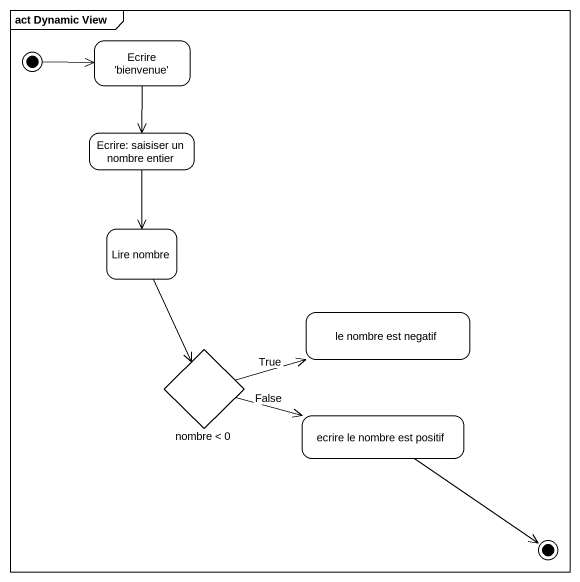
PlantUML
@startuml
mainframe act Dynamic View
hide empty description
state final1 <<end>>
state "Ecrire 'bienvenue'" as Ecrire_bienvenue
state "Ecrire: saisiser un nombre entier" as Ecrire_saisiser_un_nombre
state "Lire nombre" as Lire_nombre
state "le nombre est negatif" as le_nombre_est_negatif
state "nombre < 0" as nombre_0 <<choice>>
state "ecrire le nombre est positif" as ecrire_le_nombre_est_positif
state final2 <<end>>
final1 -right-> Ecrire_bienvenue
Ecrire_bienvenue --> Ecrire_saisiser_un_nombre
Ecrire_saisiser_un_nombre --> Lire_nombre
Lire_nombre --> nombre_0
nombre_0 -right-> le_nombre_est_negatif : True
nombre_0 -right-> ecrire_le_nombre_est_positif : False
ecrire_le_nombre_est_positif --> final2
@enduml
